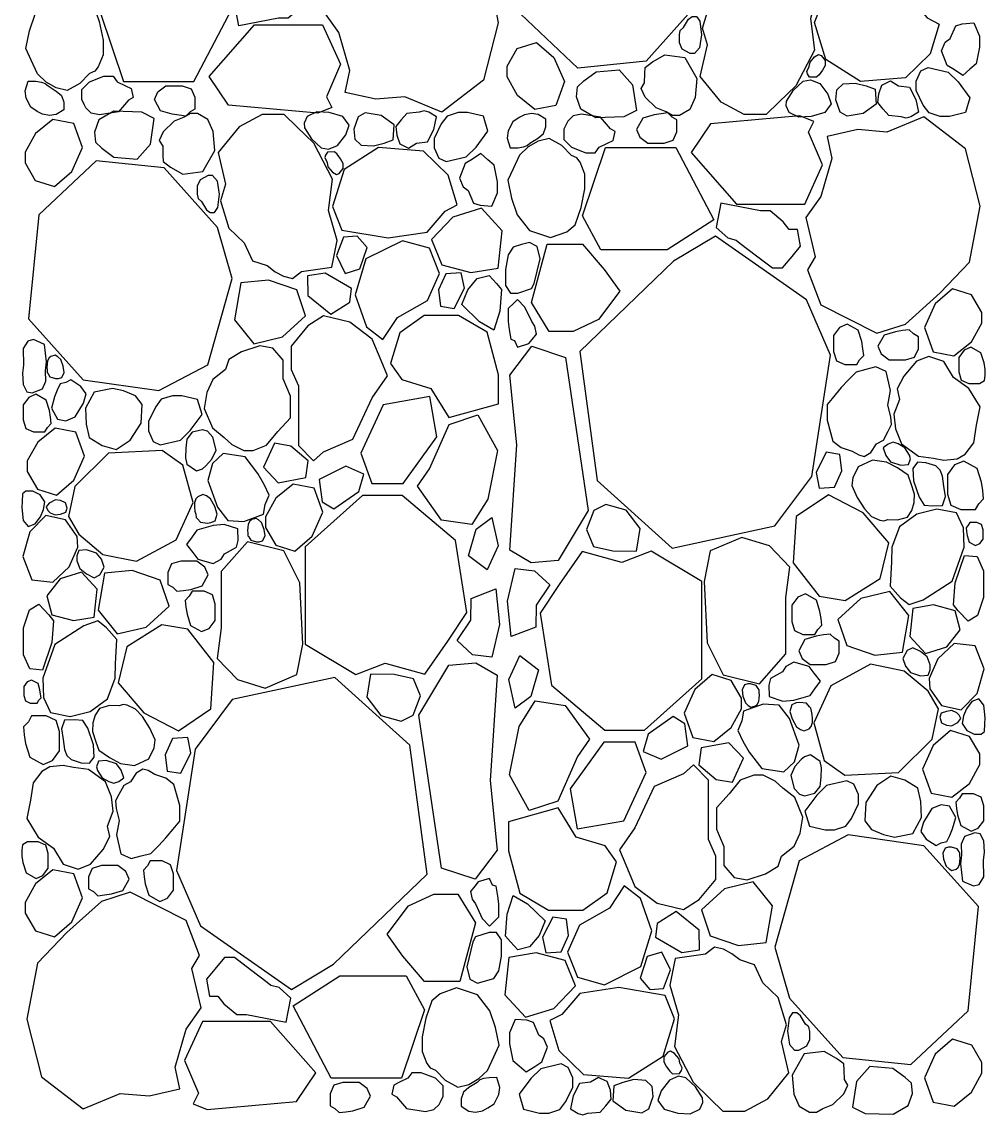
# Model space of a CAD drawing. Header units: millimetres. Extents: x 10227 to 13232, y 2 to 9351.
# Drawn here: x 11655.3 to 11831.7, y 6743.6 to 6943.3 of the extents above; entities that cross this region are included whole.
import ezdxf

# ---------------------------------------------------------------- set-up
doc = ezdxf.new("R2010")
doc.units = ezdxf.units.MM
doc.layers.add('RETINO', color=20, linetype='Continuous')

msp = doc.modelspace()

# ---------------------------------------------------------------- linework, layer by layer
at = {"layer": 'RETINO'}
for points in [[(11779.4, 6946.98), (11769.59, 6936.11), (11757.14, 6934.83), (11746.68, 6944.68), (11744.78, 6963.73), (11754.82, 6974.85), (11768.64, 6976.86), (11777.63, 6972.12), (11782.09, 6956.33), (11779.4, 6946.98)], [(11720.12, 6929.11), (11714.5, 6930.37), (11715.39, 6934.36), (11713.36, 6941.34), (11710.64, 6945.2), (11712.31, 6952.4), (11710.91, 6954.77), (11713.36, 6961.18), (11723.62, 6966.35), (11728.88, 6964.69), (11735.22, 6958.99), (11740.55, 6953.38), (11742.51, 6943.12), (11739.85, 6932.59), (11732.22, 6926.77), (11725.44, 6929.56), (11720.12, 6929.11)], [(11794.75, 6955.03), (11800.3, 6954.26), (11801.28, 6949.39), (11799.71, 6943.92), (11800.44, 6938.13), (11797.04, 6931.6), (11793.91, 6928.58), (11791.6, 6926.33), (11787.53, 6926.33), (11783.36, 6928.58), (11779.48, 6933.29), (11780.85, 6939.07), (11779.94, 6942.12), (11781.46, 6947.14), (11784.27, 6949.8), (11785.8, 6953.1), (11788.45, 6953.98), (11789.96, 6955.12), (11791.49, 6955.93), (11793.11, 6956.32), (11794.75, 6955.03)], [(11706.49, 6945.95), (11704.1, 6943.98), (11702.34, 6943.98), (11695.07, 6942.57), (11694.18, 6946.99), (11696.37, 6948.91), (11697.85, 6949.3), (11698.55, 6949.85), (11701.61, 6952.19), (11704.52, 6954.41), (11706.33, 6954.41), (11708.1, 6952.29), (11709.63, 6950.45), (11709.09, 6947.35), (11707.58, 6947.35), (11706.49, 6945.95)], [(11693.8, 6945.58), (11685.25, 6951.09), (11673.08, 6951.09), (11669.74, 6944.85), (11673.95, 6932.38), (11686.84, 6932.38), (11693.8, 6945.58)], [(11667.74, 6933.81), (11665.97, 6931.98), (11663.63, 6930.73), (11661.62, 6931.19), (11659.8, 6932.26), (11658.23, 6933.77), (11657.05, 6936.27), (11656.05, 6938.38), (11656.73, 6941.63), (11657.76, 6944.67), (11660.05, 6947.57), (11663.91, 6948.86), (11666.84, 6947.78), (11668.41, 6946.5), (11669.48, 6943.35), (11670.2, 6939.92), (11670.2, 6937.24), (11669.3, 6935.05), (11668.71, 6934.25), (11667.74, 6933.81)], [(11800.41, 6943.18), (11802.14, 6947.5), (11810.64, 6948.91), (11817.77, 6947.85), (11821.05, 6944), (11823.23, 6942.88), (11821.59, 6937.42), (11817.08, 6933.02), (11808.86, 6932.37), (11802.53, 6936.38), (11800.41, 6943.18)], [(11776.46, 6942.23), (11777.34, 6943.78), (11778.06, 6944.29), (11778.86, 6944.29), (11779.43, 6943.38), (11779.77, 6940.92), (11779.37, 6938.54), (11778.46, 6937.48), (11777.66, 6937.48), (11776.2, 6938.26), (11775.69, 6939.43), (11775.69, 6940.89), (11775.83, 6941.73), (11776.46, 6942.23)], [(11711.12, 6929.58), (11712.06, 6927.64), (11709.54, 6926.59), (11693.17, 6928.07), (11689.63, 6933.29), (11697.92, 6942.72), (11710.4, 6942.72), (11713.69, 6935.56), (11711.12, 6929.58)], [(11829.57, 6943.08), (11830.62, 6940.64), (11830.62, 6938.64), (11830.02, 6935.6), (11828.86, 6934.6), (11827.57, 6933.48), (11826.03, 6934.48), (11824.73, 6935.32), (11823.67, 6938), (11824.34, 6939.56), (11825.27, 6940.23), (11826.27, 6942.54), (11827.45, 6942.95), (11829.57, 6943.08)], [(11746.03, 6938.4), (11749.52, 6939.5), (11752.72, 6936.76), (11754.66, 6932.39), (11753.07, 6927.99), (11749.26, 6927.25), (11746.08, 6929.79), (11744.17, 6933.24), (11744.17, 6935.19), (11746.03, 6938.4)], [(11773.02, 6937.24), (11776.7, 6936.78), (11778.88, 6932.91), (11778.6, 6929.42), (11777.62, 6927.24), (11775.7, 6926.13), (11774.46, 6926.15), (11773.29, 6926.83), (11771.43, 6927.53), (11769.44, 6929.5), (11768.73, 6931.07), (11769.34, 6932.12), (11769.39, 6933.81), (11769.41, 6934.95), (11770.77, 6935.96), (11773.02, 6937.24)], [(11799.61, 6935.89), (11800.43, 6936.89), (11801.14, 6937.31), (11801.66, 6937.13), (11802.4, 6936.24), (11802.4, 6935.32), (11801.91, 6934.44), (11801.3, 6933.61), (11800.78, 6933.14), (11799.51, 6933.19), (11799.13, 6933.76), (11799.02, 6934.23), (11799.45, 6935.12), (11799.61, 6935.89)], [(11758.23, 6932.49), (11760.44, 6934.15), (11764.7, 6934.48), (11767.11, 6931.75)], [(11821.21, 6934.96), (11824.91, 6934.08), (11826.71, 6932.32), (11828.89, 6929.4), (11828.05, 6926.67), (11825.14, 6925.97), (11823.43, 6925.97), (11821.4, 6926.63), (11820.33, 6928.07), (11819.05, 6930.72), (11819.05, 6932.41), (11819.89, 6934.33), (11821.21, 6934.96)], [(11660.13, 6931.56), (11661.65, 6930.62), (11662.61, 6929.82), (11663, 6928.56), (11663, 6927.21), (11661.63, 6926.32), (11660.39, 6926.15), (11659.13, 6926.37), (11658.15, 6926.9), (11656.97, 6927.68), (11656.12, 6929.34), (11655.93, 6930.66), (11656.51, 6932.46), (11657.92, 6932.43), (11658.91, 6932.27), (11659.59, 6932.03), (11660.13, 6931.56)], [(11674.87, 6928.95), (11673.05, 6926.8), (11669.57, 6926.28), (11668.04, 6926.6), (11667.05, 6927.55), (11666.8, 6928.05), (11666.33, 6929.05), (11666.33, 6930.92), (11667.74, 6932.33), (11670.35, 6933.33), (11672.08, 6933.33), (11672.79, 6932.33), (11674.3, 6931.6), (11675.33, 6931.1), (11675.69, 6929.45), (11674.87, 6928.95)], [(11757.04, 6931.42), (11758.23, 6932.49)], [(11796.6, 6930.76), (11798.36, 6932.43), (11799.71, 6932.69), (11801.38, 6931.99), (11802.88, 6930.03), (11803.49, 6928.26), (11802.31, 6926.69), (11799.83, 6925.97), (11797.56, 6925.83), (11795.81, 6926.7), (11795.25, 6927.92), (11795.28, 6928.77), (11796.6, 6930.76)], [(11815.82, 6931.59), (11817.79, 6931.35), (11818.97, 6929.09), (11819.44, 6926.74), (11818.07, 6925.9), (11817.23, 6925.66), (11816.3, 6925.93), (11814.03, 6926.16), (11813.02, 6927.3), (11812.03, 6928.5), (11812.18, 6930.14), (11812.73, 6931.72), (11813.86, 6932.26), (11814.36, 6932.48), (11815.82, 6931.59)], [(11682.83, 6926.4), (11680.75, 6927.03), (11679.63, 6929.07), (11680.23, 6930.47), (11681.7, 6931.56), (11684.66, 6931.56), (11686.34, 6931.05), (11687.03, 6929.5), (11687.03, 6927.31), (11686.14, 6926.8), (11685.36, 6926.05), (11684.13, 6926.19), (11682.83, 6926.4)], [(11757.64, 6927.33), (11756.89, 6929.57), (11757.04, 6931.42)], [(11767.11, 6931.75), (11767.82, 6927.05), (11765.55, 6925.88), (11760.39, 6925.75)], [(11805.1, 6926.77), (11804.35, 6929.01), (11804.51, 6930.85)], [(11804.51, 6930.85), (11805.69, 6931.92)], [(11805.69, 6931.92), (11807.9, 6932.08), (11809.89, 6931.56), (11811.54, 6930.97)], [(11811.54, 6930.97), (11811.73, 6928.22), (11809.33, 6926.49), (11806.41, 6926.01)], [(11672.17, 6926.92), (11669.41, 6925.34)], [(11678.89, 6920.91), (11679.59, 6925.61), (11677.32, 6926.79), (11672.17, 6926.92)], [(11684.8, 6915.43), (11688.47, 6915.89), (11690.65, 6919.76), (11690.38, 6923.25), (11689.39, 6925.43), (11687.48, 6926.54), (11686.23, 6926.52), (11685.07, 6925.84), (11683.2, 6925.14), (11681.22, 6923.17), (11680.5, 6921.6), (11681.12, 6920.54), (11681.16, 6918.86), (11681.19, 6917.71), (11682.54, 6916.71), (11684.8, 6915.43)], [(11706.53, 6897.64), (11712.08, 6898.41), (11713.05, 6903.28), (11711.49, 6908.75), (11712.21, 6914.53), (11708.81, 6921.07), (11705.69, 6924.09), (11703.37, 6926.33), (11699.31, 6926.33), (11695.13, 6924.09), (11691.26, 6919.37), (11692.62, 6913.59), (11691.71, 6910.55), (11693.23, 6905.53), (11696.04, 6902.87), (11697.58, 6899.56), (11700.22, 6898.69), (11701.74, 6897.55), (11703.26, 6896.74), (11704.89, 6896.35), (11706.53, 6897.64)], [(11708.37, 6921.91), (11710.14, 6920.24), (11711.48, 6919.98), (11713.15, 6920.68), (11714.66, 6922.64), (11715.27, 6924.41), (11714.08, 6925.98), (11711.6, 6926.7), (11709.34, 6926.84), (11707.59, 6925.97), (11707.03, 6924.75), (11707.05, 6923.9), (11708.37, 6921.91)], [(11718.19, 6926.65), (11716.88, 6925.9)], [(11723.31, 6921.7), (11723.51, 6924.44), (11721.11, 6926.17), (11718.19, 6926.65)], [(11727.59, 6921.07), (11729.57, 6921.32), (11730.74, 6923.58), (11731.21, 6925.93), (11729.85, 6926.76), (11729.01, 6927.01), (11728.07, 6926.74), (11725.8, 6926.51), (11724.79, 6925.37), (11723.81, 6924.16), (11723.95, 6922.53), (11724.51, 6920.95), (11725.63, 6920.41), (11726.14, 6920.19), (11727.59, 6921.07)], [(11732.98, 6917.71), (11736.68, 6918.59), (11738.49, 6920.35), (11740.66, 6923.27), (11739.83, 6926), (11736.91, 6926.7), (11735.2, 6926.7), (11733.18, 6926.04), (11732.1, 6924.6), (11730.82, 6921.95), (11730.82, 6920.26), (11731.66, 6918.34), (11732.98, 6917.71)], [(11748.35, 6921.11), (11749.88, 6922.05), (11750.84, 6922.85), (11751.23, 6924.1), (11751.23, 6925.45), (11749.86, 6926.35), (11748.62, 6926.52), (11747.36, 6926.29), (11746.37, 6925.77), (11745.2, 6924.99), (11744.35, 6923.33), (11744.16, 6922.01), (11744.73, 6920.21), (11746.15, 6920.24), (11747.14, 6920.4), (11747.82, 6920.64), (11748.35, 6921.11)], [(11763.1, 6923.72), (11761.27, 6925.87), (11757.79, 6926.39), (11756.26, 6926.07), (11755.27, 6925.12), (11755.03, 6924.62), (11754.56, 6923.62), (11754.56, 6921.75), (11755.97, 6920.34), (11758.58, 6919.34), (11760.31, 6919.34), (11761.01, 6920.34), (11762.53, 6921.07), (11763.56, 6921.57), (11763.92, 6923.22), (11763.1, 6923.72)], [(11760.39, 6925.75), (11757.64, 6927.33)], [(11771.06, 6926.27), (11768.98, 6925.64), (11767.85, 6923.6), (11768.45, 6922.2), (11769.93, 6921.11), (11772.89, 6921.11), (11774.57, 6921.62), (11775.26, 6923.16), (11775.26, 6925.36), (11774.37, 6925.87), (11773.59, 6926.62), (11772.36, 6926.48), (11771.06, 6926.27)], [(11806.41, 6926.01), (11805.1, 6926.77)], [(11657.81, 6914.27), (11661.29, 6913.17), (11664.49, 6915.91), (11666.43, 6920.28), (11664.84, 6924.68), (11661.03, 6925.42), (11657.85, 6922.87), (11655.94, 6919.43), (11655.94, 6917.48), (11657.81, 6914.27)], [(11669.41, 6925.34), (11668.66, 6923.1), (11668.82, 6921.25)], [(11716.88, 6925.9), (11716.13, 6923.66), (11716.28, 6921.82)], [(11799.34, 6923.09), (11800.29, 6925.03), (11797.76, 6926.08), (11781.4, 6924.6), (11777.85, 6919.37), (11786.14, 6909.95), (11798.63, 6909.95), (11801.91, 6917.11), (11799.34, 6923.09)], [(11808.34, 6923.56), (11802.73, 6922.3), (11803.62, 6918.31), (11801.59, 6911.33), (11798.87, 6907.47), (11800.54, 6900.27), (11799.13, 6897.9), (11801.59, 6891.49), (11811.85, 6886.32), (11817.11, 6887.98), (11823.45, 6893.68), (11828.78, 6899.29), (11830.74, 6909.54), (11828.07, 6920.08), (11820.45, 6925.9), (11813.66, 6923.11), (11808.34, 6923.56)], [(11668.82, 6921.25), (11670, 6920.18)], [(11670, 6920.18), (11672.21, 6918.52), (11676.47, 6918.19), (11678.89, 6920.91)], [(11712.19, 6909.49), (11713.91, 6905.17), (11722.42, 6903.76), (11729.54, 6904.82), (11732.83, 6908.67), (11735, 6909.79), (11733.37, 6915.25), (11728.86, 6919.65), (11720.64, 6920.3), (11714.31, 6916.29), (11712.19, 6909.49)], [(11716.28, 6921.82), (11717.46, 6920.75)], [(11717.46, 6920.75), (11719.68, 6920.58), (11721.67, 6921.11), (11723.31, 6921.7)], [(11755.96, 6918.86), (11754.2, 6920.68), (11751.86, 6921.94), (11749.85, 6921.48), (11748.03, 6920.4), (11746.46, 6918.9), (11745.28, 6916.4), (11744.28, 6914.29), (11744.95, 6911.04), (11745.99, 6908), (11748.28, 6905.1), (11752.13, 6903.81), (11755.07, 6904.89), (11756.64, 6906.17), (11757.71, 6909.32), (11758.42, 6912.75), (11758.42, 6915.43), (11757.53, 6917.61), (11756.94, 6918.42), (11755.96, 6918.86)], [(11782.02, 6907.09), (11773.47, 6901.58), (11761.3, 6901.58), (11757.97, 6907.82), (11762.17, 6920.29), (11775.07, 6920.29), (11782.02, 6907.09)], [(11711.38, 6916.78), (11712.2, 6915.78), (11712.91, 6915.35), (11713.44, 6915.54), (11714.17, 6916.43), (11714.17, 6917.35), (11713.68, 6918.23), (11713.07, 6919.05), (11712.55, 6919.52), (11711.28, 6919.47), (11710.91, 6918.91), (11710.79, 6918.44), (11711.23, 6917.55), (11711.38, 6916.78)], [(11741.34, 6909.59), (11742.39, 6912.03), (11742.39, 6914.03), (11741.79, 6917.07), (11740.63, 6918.07), (11739.34, 6919.19), (11737.8, 6918.19), (11736.5, 6917.35), (11735.44, 6914.67), (11736.12, 6913.11), (11737.04, 6912.44), (11738.04, 6910.13), (11739.22, 6909.72), (11741.34, 6909.59)], [(11691.17, 6905.69), (11681.37, 6916.56), (11668.92, 6917.83), (11658.45, 6907.99), (11656.55, 6888.94), (11666.59, 6877.82), (11680.42, 6875.81), (11689.41, 6880.55), (11693.86, 6896.34), (11691.17, 6905.69)], [(11688.23, 6910.44), (11689.12, 6908.89), (11689.83, 6908.38), (11690.63, 6908.38), (11691.2, 6909.29), (11691.55, 6911.75), (11691.15, 6914.13), (11690.23, 6915.19), (11689.43, 6915.19), (11687.98, 6914.41), (11687.46, 6913.24), (11687.46, 6911.78), (11687.61, 6910.94), (11688.23, 6910.44)], [(11737.51, 6897.4), (11742.54, 6898.24), (11743.25, 6905.06), (11739.46, 6909.17), (11734.26, 6907.55), (11730.31, 6903.44), (11732.24, 6898.8), (11737.51, 6897.4)], [(11794.72, 6906.72), (11792.33, 6908.69), (11790.56, 6908.69), (11783.29, 6910.1), (11782.41, 6905.68), (11784.59, 6903.76), (11786.08, 6903.37), (11786.77, 6902.82), (11789.84, 6900.48), (11792.75, 6898.26), (11794.56, 6898.26), (11796.33, 6900.38), (11797.86, 6902.22), (11797.31, 6905.31), (11795.81, 6905.31), (11794.72, 6906.72)], [(11716.7, 6904.1), (11714.19, 6903.9), (11712.96, 6900.52), (11714.5, 6897.25), (11717.2, 6898.07), (11718.52, 6902.03), (11716.7, 6904.1)], [(11724.08, 6889.19), (11729.6, 6892.3), (11731.79, 6897.25), (11729.95, 6901.86), (11725, 6903.24), (11718.33, 6899.9), (11716.38, 6893.34), (11718.45, 6887.47), (11721.44, 6885.16), (11724.08, 6889.19)], [(11749.69, 6902.2), (11748.25, 6902.92), (11746.81, 6902.52), (11745.29, 6902.09), (11744.34, 6900.68), (11743.89, 6897.97), (11743.89, 6895.02), (11744.76, 6893.65), (11746.1, 6893.65), (11748.62, 6894.48), (11749.14, 6895.4), (11750.22, 6899.94), (11749.69, 6902.2)], [(11761.96, 6898), (11764.77, 6894), (11760.87, 6888.82), (11756.24, 6886.64), (11751.88, 6886.64), (11748.61, 6891.91), (11751.51, 6902.64), (11757.96, 6902.64), (11761.96, 6898)], [(11798.95, 6892.42), (11782.28, 6904.07), (11774.62, 6899.49), (11757.45, 6882.99), (11760.66, 6859.39), (11774.39, 6847.02), (11793.16, 6851.06), (11799.95, 6860.11), (11803.35, 6882.3), (11798.95, 6892.42)], [(11715.36, 6892), (11715.68, 6894.5), (11710.85, 6897.32), (11707.61, 6896.82), (11707.68, 6893.24), (11711.92, 6889.83), (11715.36, 6892)], [(11731.99, 6891.24), (11734.48, 6890.84), (11736.34, 6894.55), (11735.77, 6897.37), (11732.95, 6897.21), (11731.62, 6894.23), (11731.99, 6891.24)], [(11742.82, 6890.34), (11741.74, 6886.9), (11739.12, 6888.4), (11735.87, 6891.56), (11736.95, 6894.23), (11738.71, 6896.31), (11740.88, 6896.85), (11742.24, 6895.4), (11743.14, 6894.31), (11742.82, 6890.34)], [(11700.5, 6896.02), (11695.43, 6895.51), (11694.27, 6888.76), (11697.78, 6884.4), (11703.07, 6885.67), (11707.28, 6889.51), (11705.67, 6894.27), (11700.5, 6896.02)], [(11829.19, 6893.34), (11825.7, 6894.44), (11822.5, 6891.7), (11820.56, 6887.34), (11822.15, 6882.93), (11825.96, 6882.19), (11829.14, 6884.74), (11831.05, 6888.18), (11831.05, 6890.13), (11829.19, 6893.34)], [(11748.66, 6888.44), (11747.39, 6891.1), (11746.08, 6892.5), (11745.37, 6891.82), (11744.33, 6890.83), (11744.33, 6888.45), (11744.55, 6887.02), (11744.82, 6885.22), (11745.54, 6885.01), (11746.09, 6883.76), (11748.12, 6884.41), (11748.73, 6885.18), (11749.52, 6886.16), (11749.24, 6887.6), (11748.66, 6888.44)], [(11710.56, 6864.63), (11715.93, 6866.94), (11719.47, 6874.5), (11722.26, 6878.52), (11721.1, 6881.31), (11719.47, 6885.26), (11715.39, 6888.32), (11710.56, 6889.48), (11707.7, 6887.64), (11704.64, 6883.97), (11704.64, 6879.68), (11706, 6876.68), (11706, 6873.68), (11706, 6868.71), (11706, 6865.79), (11708.72, 6862.99), (11710.56, 6864.63)], [(11730.18, 6876.2), (11733.52, 6870.88), (11742.58, 6873.4), (11742.58, 6878.72), (11740.53, 6886.49), (11735.29, 6889.56), (11728.96, 6889.56), (11724.53, 6886.42), (11722.83, 6880.76), (11724.87, 6877.83), (11730.18, 6876.2)], [(11809.08, 6884.78), (11808.45, 6886.85), (11806.41, 6887.98), (11805, 6887.38), (11803.92, 6885.9), (11803.92, 6882.95), (11804.43, 6881.26), (11805.97, 6880.58), (11808.17, 6880.58), (11808.68, 6881.47), (11809.43, 6882.25), (11809.29, 6883.48), (11809.08, 6884.78)], [(11815.25, 6886.59), (11813.17, 6885.96), (11812.05, 6883.92), (11812.64, 6882.52), (11814.12, 6881.43), (11817.08, 6881.43), (11818.76, 6881.94), (11819.45, 6883.48), (11819.45, 6885.68), (11818.56, 6886.19), (11817.78, 6886.94), (11816.55, 6886.8), (11815.25, 6886.59)], [(11655.45, 6878.99), (11655.57, 6876.91), (11656.26, 6875.62), (11657.23, 6875.43), (11659.15, 6876.13), (11659.74, 6877.52), (11659.65, 6879.46), (11659.83, 6881.11), (11659.47, 6884.27), (11657.49, 6885.16), (11656.42, 6884.89), (11655.56, 6883.51), (11655.67, 6880.47), (11655.45, 6878.99)], [(11690.21, 6868.98), (11692.38, 6867.27), (11693.79, 6865.98), (11696, 6864.89), (11697.7, 6864.89), (11700.15, 6865.82), (11702.2, 6868.32), (11704.53, 6870.84), (11704.53, 6874.79), (11703.17, 6877.96), (11703.17, 6881.39), (11701.3, 6883.58), (11698.92, 6884.02), (11695.52, 6882.92), (11693.25, 6881.52), (11692.6, 6879.68), (11690.31, 6877.88), (11689.21, 6875.47), (11688.72, 6872.57), (11690.21, 6868.98)], [(11748.68, 6883.93), (11754.84, 6881.89), (11759, 6853.88), (11753.48, 6844.76), (11748.58, 6844.32), (11744.65, 6846.61), (11745.93, 6865.88)], [(11744.66, 6878.63), (11748.68, 6883.93)], [(11831.47, 6880.88), (11830.9, 6882.74), (11829.07, 6883.76), (11827.8, 6883.22), (11826.82, 6881.89), (11826.82, 6879.23), (11827.29, 6877.71), (11828.67, 6877.09), (11830.65, 6877.09), (11831.52, 6877.66), (11831.67, 6878.59), (11831.66, 6879.7), (11831.47, 6880.88)], [(11660.49, 6878.34), (11661.53, 6878.04), (11662.03, 6878.04), (11662.66, 6878.22), (11663.11, 6879.14), (11662.93, 6880.28), (11662.47, 6881.54), (11661.95, 6882.02), (11661.46, 6882.31), (11660.66, 6882.09), (11660.33, 6881.82), (11660.04, 6881.26), (11659.98, 6880.65), (11659.91, 6880.08), (11659.98, 6879.59), (11659.98, 6879.13), (11660.13, 6878.91), (11660.49, 6878.34)], [(11819.47, 6863.82), (11822.21, 6863.48), (11824.08, 6863.11), (11826.54, 6863.33), (11827.99, 6864.21), (11829.61, 6866.28), (11830.07, 6869.47), (11830.75, 6872.84), (11828.7, 6876.21), (11825.89, 6878.22), (11824.11, 6881.15), (11821.37, 6882.06), (11819.11, 6881.19), (11816.77, 6878.48), (11815.56, 6876.12), (11815.96, 6874.2), (11814.93, 6871.48), (11815.24, 6868.85), (11816.33, 6866.11), (11819.47, 6863.82)], [(11745.93, 6865.88), (11744.66, 6878.63)], [(11814.34, 6875.83), (11813.54, 6879.3), (11811.65, 6880.16), (11809.8, 6879.67), (11808.07, 6879.22), (11806.62, 6877.74), (11805.29, 6876.38), (11803.65, 6874.37), (11802.75, 6873.28), (11802.75, 6870.41), (11803.81, 6866.58), (11805.31, 6865.43), (11807.32, 6864.74), (11808.57, 6864.05), (11809.54, 6863.76), (11810.76, 6864.52), (11811.78, 6866.1), (11813.03, 6866.78), (11813.9, 6868.41), (11814.51, 6869.59), (11814.39, 6871), (11813.84, 6873.18), (11814.34, 6875.83)], [(11661.3, 6874.7), (11660.74, 6872.6), (11661.86, 6870.57), (11663.37, 6870.32), (11665.08, 6871), (11666.65, 6873.5), (11667.11, 6875.2), (11666.17, 6876.6), (11664.31, 6877.77), (11663.4, 6877.29), (11662.36, 6877.03), (11661.82, 6875.91), (11661.3, 6874.7)], [(11660.39, 6872.16), (11659.8, 6874.09), (11657.91, 6875.14), (11656.6, 6874.58), (11655.59, 6873.21), (11655.59, 6870.47), (11656.07, 6868.9), (11657.5, 6868.27), (11659.54, 6868.27), (11660.01, 6869.09), (11660.71, 6869.81), (11660.58, 6870.96), (11660.39, 6872.16)], [(11675.19, 6866.77), (11677.16, 6869.86), (11677.37, 6873.26), (11676.16, 6874.84), (11673.94, 6875.75), (11671.91, 6876.23), (11668.57, 6875.53), (11666.99, 6872.61), (11667.14, 6869.71), (11667.66, 6867.25), (11670.04, 6865.8), (11672.59, 6865.05), (11675.19, 6866.77)], [(11680.68, 6865.9), (11684.38, 6866.78), (11686.18, 6868.54), (11688.36, 6871.45), (11687.52, 6874.19), (11684.61, 6874.89), (11682.9, 6874.89), (11680.87, 6874.23), (11679.8, 6872.79), (11678.52, 6870.14), (11678.52, 6868.45), (11679.36, 6866.53), (11680.68, 6865.9)], [(11719.42, 6858.85), (11725.14, 6858.85), (11731.32, 6867.38), (11730.02, 6874.73), (11721.48, 6873.22), (11717.4, 6864.4)], [(11732.18, 6852.14), (11727.75, 6858.32), (11729.97, 6861.5), (11733.58, 6869.62), (11738.81, 6871.36), (11742.41, 6864.85), (11740.61, 6855.96)], [(11658.2, 6857.8), (11661.68, 6856.69), (11664.88, 6859.43), (11666.82, 6863.8), (11665.23, 6868.2), (11661.42, 6868.94), (11658.24, 6866.4), (11656.33, 6862.95), (11656.33, 6861), (11658.2, 6857.8)], [(11690.9, 6864.94), (11690.32, 6867.32), (11689.3, 6868.38), (11688.4, 6868.67), (11686.5, 6868.2), (11685.56, 6866.96), (11685.33, 6865.26), (11685.32, 6863.53), (11685.54, 6862.37), (11687.31, 6861.14), (11688.39, 6861.52), (11689.03, 6862.04), (11690.14, 6863.27), (11690.9, 6864.94)], [(11816.99, 6865.38), (11815.76, 6866.07), (11814.8, 6866.37), (11813.9, 6866.04), (11812.97, 6865.38), (11813.48, 6863.96), (11814.37, 6862.81), (11816.25, 6862.2), (11817.62, 6862.33), (11818, 6863.33), (11817.8, 6864.01), (11816.99, 6865.38)], [(11684.79, 6862.18), (11681, 6864.87), (11671.18, 6864.38), (11665.05, 6858.3), (11663.86, 6852.77), (11665.8, 6849.53), (11670.14, 6845.84), (11676.31, 6844.59), (11683.57, 6848.52), (11686.7, 6855.32), (11684.79, 6862.18)], [(11701.58, 6866.19), (11699.55, 6861.79), (11702.27, 6858.95), (11707.32, 6859.9), (11707.75, 6862.98), (11704.55, 6865.67), (11701.58, 6866.19)], [(11717.4, 6864.4), (11719.42, 6858.85)], [(11805.06, 6864.13), (11802.57, 6864.53), (11800.71, 6860.82), (11801.29, 6858), (11804.11, 6858.16), (11805.44, 6861.14), (11805.06, 6864.13)], [(11698.53, 6860.65), (11696.23, 6863.68), (11692.2, 6864.29), (11690.26, 6862.46), (11689.36, 6859.37), (11691.16, 6854.52), (11693.03, 6852.06), (11695.98, 6851.87), (11699.58, 6853.2), (11699.88, 6854.97), (11700.63, 6856.7), (11699.67, 6858.64), (11698.53, 6860.65)], [(11813.83, 6852.23), (11815.64, 6852.16), (11817.46, 6852.66), (11818.27, 6853.89), (11818.68, 6855.34), (11818.75, 6856.88), (11818.12, 6858.76), (11817.6, 6860.33), (11815.65, 6861.68), (11813.63, 6862.73), (11811.02, 6863.1), (11808.4, 6861.87), (11807.42, 6859.87), (11807.24, 6858.44), (11808.24, 6856.29), (11809.56, 6854.17), (11810.88, 6852.79), (11812.41, 6852.1), (11813.11, 6851.98), (11813.83, 6852.23)], [(11822.61, 6862.04), (11820.8, 6862.6), (11819.29, 6862.71), (11818.44, 6861.6), (11818.55, 6859.34), (11819.57, 6856.3), (11820.48, 6854.87), (11822.04, 6854.75), (11823.85, 6854.83), (11824.39, 6856.42), (11824.1, 6858.35), (11823.84, 6860.16), (11823.45, 6861.29), (11822.61, 6862.04)], [(11830.97, 6859.09), (11830.21, 6861.59), (11827.76, 6862.94), (11826.07, 6862.22), (11824.77, 6860.45), (11824.77, 6856.9), (11825.39, 6854.88), (11827.24, 6854.05), (11829.87, 6854.05), (11830.48, 6855.12), (11831.38, 6856.05), (11831.22, 6857.53), (11830.97, 6859.09)], [(11710.31, 6855.49), (11712.46, 6854.17), (11717.03, 6857.39), (11717.92, 6860.55), (11714.63, 6861.98), (11709.76, 6859.53), (11710.31, 6855.49)], [(11701.81, 6847.57), (11705.3, 6846.46), (11708.49, 6849.2), (11710.44, 6853.57), (11708.85, 6857.97), (11705.03, 6858.71), (11701.85, 6856.17), (11699.95, 6852.72), (11699.95, 6850.77), (11701.81, 6847.57)], [(11655.56, 6852.07), (11656.49, 6850.93), (11657.78, 6851.43), (11658.73, 6852.72), (11659.31, 6854.06), (11659.55, 6855.46), (11658.68, 6856.74), (11657.33, 6857.4), (11656.08, 6857.4), (11655.49, 6856.92), (11655.41, 6855.52), (11655.37, 6854.42), (11655.56, 6852.07)], [(11688.02, 6851.74), (11689.35, 6851.58), (11689.96, 6851.67), (11690.71, 6852), (11691.08, 6853.21), (11690.66, 6854.59), (11689.85, 6856.04), (11689.13, 6856.54), (11688.48, 6856.8), (11687.54, 6856.39), (11687.17, 6856), (11686.93, 6855.26), (11686.96, 6854.49), (11686.98, 6853.78), (11687.16, 6853.19), (11687.24, 6852.63), (11687.47, 6852.38), (11688.02, 6851.74)], [(11729.08, 6823.95), (11733.31, 6829.98), (11736.78, 6835.22), (11734.69, 6848.39), (11724.94, 6856.63), (11717.69, 6856.63), (11707.23, 6847.26), (11707.23, 6829.43), (11716.49, 6823.89), (11721.82, 6825.95), (11729.08, 6823.95)], [(11814.05, 6847.98), (11809.31, 6853.46), (11802.97, 6856.77), (11797.05, 6852.76), (11796.51, 6844.29)], [(11661.42, 6853.08), (11662.44, 6853.21), (11663.42, 6853.57), (11663.65, 6854.29), (11663.33, 6855.31), (11662.44, 6855.72), (11661.49, 6855.83), (11660.36, 6855.23), (11659.79, 6854.53), (11660.09, 6853.9), (11660.52, 6853.48), (11661.42, 6853.08)], [(11740.61, 6855.96), (11737.69, 6851.31)], [(11765.95, 6853.97), (11762.21, 6854.99), (11760.06, 6853.9)], [(11663.31, 6852.15), (11659.75, 6852.96), (11656.79, 6849.96), (11655.52, 6845.45), (11657.17, 6841.2), (11661.03, 6840.77), (11663.99, 6843.58), (11665.6, 6847.17), (11665.44, 6849.11), (11663.31, 6852.15)], [(11697.23, 6848.47), (11698.27, 6848.18), (11698.77, 6848.18), (11699.41, 6848.36), (11699.85, 6849.27), (11699.68, 6850.42), (11699.21, 6851.67), (11698.69, 6852.16), (11698.21, 6852.44), (11697.41, 6852.23), (11697.07, 6851.96), (11696.79, 6851.4), (11696.72, 6850.79), (11696.65, 6850.22), (11696.72, 6849.73), (11696.72, 6849.27), (11696.87, 6849.04), (11697.23, 6848.47)], [(11740.51, 6843.01), (11737.12, 6845.6), (11738.49, 6850.47), (11741.36, 6852.6), (11742.52, 6847.41), (11740.51, 6843.01)], [(11760.06, 6853.9), (11758.68, 6850.38), (11759.99, 6847.27)], [(11759.99, 6847.27), (11763.54, 6846.48), (11767.85, 6846.42), (11768.52, 6850.6), (11765.95, 6853.97)], [(11814.52, 6844.49), (11814.28, 6840.05), (11816.17, 6837.92), (11817.75, 6836.66), (11820.31, 6837.56), (11825.64, 6840.96), (11827.81, 6847.16), (11827.68, 6850.69), (11826.44, 6853.43), (11822.85, 6854.15), (11819.16, 6853.22), (11815.96, 6850.91), (11814.6, 6847.15), (11814.52, 6844.49)], [(11694.89, 6850.52), (11692.36, 6851.35), (11690.37, 6851.17), (11687.4, 6850.31), (11686.5, 6849.07), (11685.5, 6847.68), (11686.63, 6846.23), (11687.58, 6845.01), (11690.34, 6844.19), (11691.84, 6845), (11692.43, 6845.98), (11694.64, 6847.18), (11694.95, 6848.39), (11694.89, 6850.52)], [(11737.69, 6851.31), (11732.18, 6852.14)], [(11828.35, 6849.3), (11828.71, 6848.12), (11829.87, 6847.48), (11830.67, 6847.82), (11831.29, 6848.66), (11831.29, 6850.34), (11831, 6851.3), (11830.12, 6851.69), (11828.87, 6851.69), (11828.58, 6851.19), (11828.16, 6850.74), (11828.23, 6850.04), (11828.35, 6849.3)], [(11787.12, 6848.95), (11781.32, 6846.48), (11780.25, 6840.92), (11780.79, 6829.69), (11783.72, 6823.82), (11790.36, 6822.18), (11795.17, 6827.65), (11795.17, 6837.94), (11795.9, 6843.52), (11792.18, 6847.4), (11787.12, 6848.95)], [(11665.93, 6843.26), (11667.16, 6842.28), (11668.6, 6841.58), (11669.64, 6842.1), (11670.43, 6843.54), (11669.92, 6844.96), (11669.03, 6846.11), (11667.16, 6846.72), (11665.79, 6846.59), (11665.41, 6845.59), (11665.41, 6844.67), (11665.93, 6843.26)], [(11699.89, 6821.4), (11705.69, 6823.87), (11706.76, 6829.43), (11706.22, 6840.66), (11703.29, 6846.53), (11696.65, 6848.17), (11691.84, 6842.7), (11691.84, 6832.41), (11691.11, 6826.83), (11694.83, 6822.95), (11699.89, 6821.4)], [(11757.93, 6846.4), (11753.7, 6840.37), (11750.23, 6835.13), (11752.32, 6821.96), (11762.07, 6813.72), (11769.32, 6813.72), (11779.78, 6823.09), (11779.78, 6840.92), (11770.52, 6846.46), (11765.19, 6844.4), (11757.93, 6846.4)], [(11806.06, 6837.39), (11812.47, 6841.42), (11814.05, 6847.98)], [(11686.26, 6839.45), (11688.33, 6840.08), (11689.46, 6842.12), (11688.86, 6843.53), (11687.38, 6844.61), (11684.43, 6844.61), (11682.74, 6844.1), (11682.06, 6842.56), (11682.06, 6840.36), (11682.95, 6839.85), (11683.72, 6839.1), (11684.95, 6839.24), (11686.26, 6839.45)], [(11826.16, 6840.63), (11827.89, 6845.68), (11830.21, 6845.46), (11831.37, 6842.85), (11831.38, 6837.95), (11830.27, 6834.66), (11828.56, 6833.63), (11826.75, 6835.56), (11825.85, 6836.65), (11826.16, 6840.63)], [(11664.81, 6833.74), (11668.61, 6834.37), (11669.14, 6839.52), (11666.28, 6842.63), (11662.36, 6841.4), (11659.94, 6838.3), (11660.83, 6834.79), (11664.81, 6833.74)], [(11675.52, 6842.92), (11670.45, 6842.41), (11669.29, 6835.65), (11672.8, 6831.3), (11678.09, 6832.57), (11682.31, 6836.41), (11680.69, 6841.17), (11675.52, 6842.92)], [(11749.47, 6836.55), (11749.41, 6832.54), (11744.9, 6830.81), (11744.21, 6837.31), (11745.65, 6843.27)], [(11745.65, 6843.27), (11749.16, 6842.85)], [(11749.16, 6842.85), (11752.01, 6840.27), (11749.47, 6836.55)], [(11796.51, 6844.29), (11801.31, 6838.2), (11806.06, 6837.39)], [(11685.58, 6834.92), (11686.21, 6832.84), (11688.25, 6831.72), (11689.66, 6832.32), (11690.75, 6833.79), (11690.75, 6836.75), (11690.23, 6838.43), (11688.69, 6839.12), (11686.49, 6839.12), (11685.98, 6838.23), (11685.24, 6837.45), (11685.37, 6836.22), (11685.58, 6834.92)], [(11737.54, 6833.8), (11737.6, 6837.81), (11742.11, 6839.54), (11742.8, 6833.04), (11741.36, 6827.08)], [(11801.43, 6835.43), (11800.79, 6837.51), (11798.76, 6838.63), (11797.35, 6838.03), (11796.26, 6836.56), (11796.26, 6833.6), (11796.78, 6831.92), (11798.32, 6831.23), (11800.51, 6831.23), (11801.02, 6832.12), (11801.77, 6832.9), (11801.64, 6834.13), (11801.43, 6835.43)], [(11811.49, 6827.43), (11816.55, 6827.94), (11817.71, 6834.7), (11814.21, 6839.05), (11808.92, 6837.78), (11804.7, 6833.94), (11806.32, 6829.18), (11811.49, 6827.43)], [(11660.85, 6829.72), (11659.12, 6824.67), (11656.8, 6824.89), (11655.63, 6827.5), (11655.63, 6832.4), (11656.74, 6835.69), (11658.45, 6836.72), (11660.26, 6834.79), (11661.16, 6833.7), (11660.85, 6829.72)], [(11822.19, 6836.61), (11818.4, 6835.98), (11817.86, 6830.83), (11820.72, 6827.72), (11824.65, 6828.95), (11827.07, 6832.05), (11826.17, 6835.56), (11822.19, 6836.61)], [(11672.49, 6825.86), (11672.72, 6830.29), (11670.84, 6832.43), (11669.26, 6833.69), (11666.7, 6832.79), (11661.37, 6829.39), (11659.19, 6823.19), (11659.33, 6819.66), (11660.57, 6816.92), (11664.16, 6816.2), (11667.85, 6817.13), (11671.04, 6819.44), (11672.41, 6823.2), (11672.49, 6825.86)], [(11680.95, 6832.96), (11674.54, 6828.93), (11672.95, 6822.37)], [(11690.5, 6826.06), (11685.7, 6832.15), (11680.95, 6832.96)], [(11737.84, 6827.5), (11735, 6830.08), (11737.54, 6833.8)], [(11800.75, 6830.9), (11798.68, 6830.27), (11797.55, 6828.23), (11798.15, 6826.82), (11799.63, 6825.73), (11802.58, 6825.73), (11804.27, 6826.25), (11804.95, 6827.79), (11804.95, 6829.99), (11804.06, 6830.5), (11803.29, 6831.25), (11802.05, 6831.11), (11800.75, 6830.9)], [(11821.08, 6827.09), (11819.85, 6828.07), (11818.41, 6828.77), (11817.37, 6828.25), (11816.58, 6826.81), (11817.08, 6825.39), (11817.98, 6824.24), (11819.85, 6823.63), (11821.22, 6823.76), (11821.6, 6824.76), (11821.6, 6825.68), (11821.08, 6827.09)], [(11823.7, 6818.2), (11827.26, 6817.39), (11830.22, 6820.39), (11831.49, 6824.9), (11829.84, 6829.15), (11825.98, 6829.58), (11823.02, 6826.77), (11821.41, 6823.18), (11821.57, 6821.24), (11823.7, 6818.2)], [(11741.36, 6827.08), (11737.84, 6827.5)], [(11746.5, 6827.34), (11749.89, 6824.75), (11748.52, 6819.88), (11745.64, 6817.75), (11744.49, 6822.94), (11746.5, 6827.34)], [(11672.95, 6822.37), (11677.7, 6816.89), (11684.04, 6813.58), (11689.96, 6817.59), (11690.5, 6826.06)], [(11738.32, 6786.42), (11732.17, 6788.46), (11728.01, 6816.47), (11733.52, 6825.59), (11738.43, 6826.03), (11742.35, 6823.74), (11741.07, 6804.47)], [(11792.12, 6819.83), (11794.64, 6819), (11796.64, 6819.18), (11799.61, 6820.04), (11800.51, 6821.28), (11801.5, 6822.67), (11800.38, 6824.12), (11799.43, 6825.34), (11796.67, 6826.16), (11795.17, 6825.35), (11794.58, 6824.37), (11792.37, 6823.17), (11792.06, 6821.96), (11792.12, 6819.83)], [(11802.22, 6808.17), (11806.01, 6805.48), (11815.82, 6805.97), (11821.96, 6812.05), (11823.15, 6817.58), (11821.21, 6820.82), (11816.87, 6824.51), (11810.7, 6825.76), (11803.44, 6821.83), (11800.31, 6815.03), (11802.22, 6808.17)], [(11658.66, 6821.05), (11658.3, 6822.23), (11657.14, 6822.87), (11656.33, 6822.53), (11655.71, 6821.69), (11655.71, 6820.01), (11656.01, 6819.05), (11656.89, 6818.66), (11658.14, 6818.66), (11658.43, 6819.16), (11658.85, 6819.61), (11658.78, 6820.31), (11658.66, 6821.05)], [(11688.06, 6777.93), (11704.73, 6766.28), (11712.39, 6770.86), (11729.56, 6787.36), (11726.35, 6810.96), (11712.62, 6823.33), (11693.85, 6819.29), (11687.06, 6810.24), (11683.66, 6788.05), (11688.06, 6777.93)], [(11727.01, 6823.08), (11723.47, 6823.87), (11719.16, 6823.93), (11718.49, 6819.75), (11721.05, 6816.38)], [(11726.95, 6816.45), (11728.33, 6819.97), (11727.01, 6823.08)], [(11785.2, 6822.78), (11781.71, 6823.89), (11778.52, 6821.15), (11776.57, 6816.78), (11778.16, 6812.38), (11781.98, 6811.64), (11785.15, 6814.18), (11787.06, 6817.63), (11787.06, 6819.58), (11785.2, 6822.78)], [(11789.78, 6821.88), (11788.74, 6822.17), (11788.24, 6822.17), (11787.6, 6821.99), (11787.16, 6821.08), (11787.33, 6819.93), (11787.8, 6818.68), (11788.31, 6818.19), (11788.8, 6817.91), (11789.6, 6818.12), (11789.94, 6818.39), (11790.22, 6818.95), (11790.29, 6819.56), (11790.36, 6820.13), (11790.29, 6820.62), (11790.29, 6821.08), (11790.13, 6821.31), (11789.78, 6821.88)], [(11746.4, 6814.39), (11749.32, 6819.04)], [(11749.32, 6819.04), (11754.82, 6818.21)], [(11788.48, 6809.7), (11790.78, 6806.67), (11794.81, 6806.06), (11796.75, 6807.89), (11797.64, 6810.98), (11795.85, 6815.83), (11793.98, 6818.29), (11791.03, 6818.48), (11787.43, 6817.15), (11787.13, 6815.38), (11786.37, 6813.65), (11787.34, 6811.71), (11788.48, 6809.7)], [(11798.99, 6818.61), (11797.66, 6818.77), (11797.05, 6818.68), (11796.3, 6818.35), (11795.93, 6817.14), (11796.35, 6815.76), (11797.15, 6814.31), (11797.88, 6813.81), (11798.53, 6813.55), (11799.47, 6813.96), (11799.84, 6814.35), (11800.08, 6815.09), (11800.05, 6815.86), (11800.03, 6816.57), (11799.85, 6817.16), (11799.77, 6817.72), (11799.53, 6817.97), (11798.99, 6818.61)], [(11831.45, 6818.28), (11830.51, 6819.42), (11829.23, 6818.92), (11828.28, 6817.63), (11827.7, 6816.29), (11827.46, 6814.89), (11828.32, 6813.61), (11829.68, 6812.95), (11830.93, 6812.95), (11831.52, 6813.43), (11831.6, 6814.83), (11831.64, 6815.93), (11831.45, 6818.28)], [(11673.18, 6818.12), (11671.37, 6818.19), (11669.55, 6817.69), (11668.74, 6816.46), (11668.33, 6815.01), (11668.26, 6813.47), (11668.88, 6811.59), (11669.41, 6810.02), (11671.36, 6808.67), (11673.38, 6807.62), (11675.98, 6807.25), (11678.6, 6808.48), (11679.59, 6810.48), (11679.77, 6811.91), (11678.77, 6814.06), (11677.45, 6816.18), (11676.13, 6817.56), (11674.6, 6818.25), (11673.9, 6818.37), (11673.18, 6818.12)], [(11721.05, 6816.38), (11724.8, 6815.36), (11726.95, 6816.45)], [(11754.82, 6818.21), (11759.26, 6812.03), (11757.04, 6808.85), (11753.43, 6800.73), (11748.2, 6798.99), (11744.6, 6805.5), (11746.4, 6814.39)], [(11825.59, 6817.27), (11824.57, 6817.14), (11823.59, 6816.78), (11823.36, 6816.06), (11823.68, 6815.04), (11824.57, 6814.63), (11825.52, 6814.52), (11826.65, 6815.12), (11827.22, 6815.82), (11826.92, 6816.45), (11826.49, 6816.87), (11825.59, 6817.27)], [(11656.04, 6811.26), (11656.8, 6808.76), (11659.25, 6807.41), (11660.93, 6808.13), (11662.24, 6809.9), (11662.24, 6813.45), (11661.62, 6815.47), (11659.77, 6816.3), (11657.14, 6816.3), (11656.53, 6815.23), (11655.63, 6814.3), (11655.79, 6812.82), (11656.04, 6811.26)], [(11664.4, 6808.31), (11666.21, 6807.75), (11667.72, 6807.64), (11668.56, 6808.75), (11668.46, 6811.01), (11667.44, 6814.05), (11666.53, 6815.48), (11664.97, 6815.6), (11663.15, 6815.52), (11662.62, 6813.93), (11662.9, 6812), (11663.17, 6810.19), (11663.56, 6809.06), (11664.4, 6808.31)], [(11776.7, 6814.86), (11774.55, 6816.18), (11769.98, 6812.96), (11769.09, 6809.8), (11772.38, 6808.37), (11777.25, 6810.82), (11776.7, 6814.86)], [(11828.81, 6812.55), (11825.33, 6813.66), (11822.13, 6810.92), (11820.19, 6806.55), (11821.78, 6802.15), (11825.59, 6801.41), (11828.77, 6803.95), (11830.68, 6807.4), (11830.68, 6809.35), (11828.81, 6812.55)], [(11681.95, 6806.22), (11684.44, 6805.82), (11686.29, 6809.53), (11685.72, 6812.35), (11682.9, 6812.19), (11681.57, 6809.21), (11681.95, 6806.22)], [(11767.59, 6811.5), (11761.87, 6811.5), (11755.69, 6802.97), (11756.99, 6795.62), (11765.53, 6797.13), (11769.61, 6805.95)], [(11769.61, 6805.95), (11767.59, 6811.5)], [(11785.43, 6804.16), (11787.46, 6808.56), (11784.74, 6811.4), (11779.69, 6810.45), (11779.26, 6807.37), (11782.46, 6804.68), (11785.43, 6804.16)], [(11796.1, 6805.41), (11796.69, 6803.03), (11797.7, 6801.97), (11798.6, 6801.68), (11800.51, 6802.15), (11801.45, 6803.39), (11801.68, 6805.09), (11801.69, 6806.82), (11801.47, 6807.98), (11799.7, 6809.21), (11798.62, 6808.83), (11797.98, 6808.31), (11796.86, 6807.08), (11796.1, 6805.41)], [(11667.54, 6806.53), (11664.8, 6806.87), (11662.93, 6807.24), (11660.47, 6807.02), (11659.02, 6806.14), (11657.4, 6804.07), (11656.94, 6800.88), (11656.26, 6797.51), (11658.31, 6794.14), (11661.12, 6792.13), (11662.9, 6789.2), (11665.63, 6788.29), (11667.9, 6789.16), (11670.23, 6791.87), (11671.45, 6794.23), (11671.05, 6796.15), (11672.07, 6798.87), (11671.76, 6801.5), (11670.68, 6804.24), (11667.54, 6806.53)], [(11670.02, 6804.97), (11671.24, 6804.28), (11672.21, 6803.98), (11673.11, 6804.31), (11674.03, 6804.97), (11673.53, 6806.39), (11672.64, 6807.54), (11670.76, 6808.15), (11669.39, 6808.02), (11669.01, 6807.02), (11669.21, 6806.34), (11670.02, 6804.97)], [(11672.67, 6794.52), (11673.47, 6791.05), (11675.36, 6790.19), (11677.21, 6790.68), (11678.94, 6791.13), (11680.39, 6792.61), (11681.72, 6793.97), (11683.36, 6795.98), (11684.25, 6797.07), (11684.25, 6799.94), (11683.19, 6803.77), (11681.7, 6804.92), (11679.69, 6805.61), (11678.44, 6806.3), (11677.47, 6806.59), (11676.25, 6805.83), (11675.22, 6804.25), (11673.98, 6803.57), (11673.11, 6801.94), (11672.5, 6800.76), (11672.62, 6799.35), (11673.17, 6797.17), (11672.67, 6794.52)], [(11776.45, 6805.72), (11771.07, 6803.41), (11767.54, 6795.85), (11764.75, 6791.83), (11765.91, 6789.04), (11767.54, 6785.09), (11771.62, 6782.03), (11776.45, 6780.87), (11779.3, 6782.71), (11782.36, 6786.38), (11782.36, 6790.67), (11781, 6793.67), (11781, 6796.67), (11781, 6801.64), (11781, 6804.56), (11778.28, 6807.36), (11776.45, 6805.72)], [(11741.07, 6804.47), (11742.35, 6791.72)], [(11796.8, 6801.37), (11794.63, 6803.08), (11793.22, 6804.37), (11791.01, 6805.46), (11789.31, 6805.46), (11786.85, 6804.53), (11784.81, 6802.03), (11782.48, 6799.51), (11782.48, 6795.56), (11783.84, 6792.39), (11783.84, 6788.96), (11785.71, 6786.77), (11788.09, 6786.33), (11791.49, 6787.43), (11793.76, 6788.83), (11794.41, 6790.67), (11796.7, 6792.47), (11797.8, 6794.88), (11798.29, 6797.78), (11796.8, 6801.37)], [(11806.33, 6804.45), (11802.63, 6803.57), (11800.83, 6801.81), (11798.65, 6798.9), (11799.49, 6796.16), (11802.4, 6795.46), (11804.11, 6795.46), (11806.14, 6796.12), (11807.21, 6797.56), (11808.49, 6800.21), (11808.49, 6801.9), (11807.65, 6803.82), (11806.33, 6804.45)], [(11811.82, 6803.58), (11809.85, 6800.49), (11809.64, 6797.09), (11810.85, 6795.51), (11813.06, 6794.6), (11815.1, 6794.12), (11818.44, 6794.82), (11820.02, 6797.74), (11819.87, 6800.64), (11819.35, 6803.1), (11816.97, 6804.55), (11814.42, 6805.3), (11811.82, 6803.58)], [(11826.62, 6798.19), (11827.21, 6796.26), (11829.1, 6795.21), (11830.41, 6795.77), (11831.42, 6797.14), (11831.42, 6799.88), (11830.94, 6801.45), (11829.51, 6802.08), (11827.47, 6802.08), (11827, 6801.26), (11826.3, 6800.54), (11826.43, 6799.39), (11826.62, 6798.19)], [(11756.83, 6794.15), (11753.49, 6799.47), (11744.43, 6796.95), (11744.43, 6791.63), (11746.47, 6783.86), (11751.72, 6780.79), (11758.05, 6780.79), (11762.48, 6783.93), (11764.18, 6789.59), (11762.14, 6792.52), (11756.83, 6794.15)], [(11825.71, 6795.65), (11826.27, 6797.75), (11825.14, 6799.78), (11823.64, 6800.03), (11821.93, 6799.35), (11820.36, 6796.85), (11819.9, 6795.15), (11820.84, 6793.75), (11822.7, 6792.58), (11823.6, 6793.06), (11824.65, 6793.32), (11825.19, 6794.44), (11825.71, 6795.65)], [(11795.84, 6764.66), (11805.64, 6753.79), (11818.09, 6752.52), (11828.55, 6762.36), (11830.46, 6781.41), (11820.42, 6792.53), (11806.59, 6794.54), (11797.6, 6789.8), (11793.15, 6774.01), (11795.84, 6764.66)], [(11831.56, 6791.36), (11831.44, 6793.44), (11830.75, 6794.73), (11829.78, 6794.92), (11827.86, 6794.22), (11827.27, 6792.83), (11827.36, 6790.89), (11827.18, 6789.24), (11827.54, 6786.08), (11829.52, 6785.19), (11830.59, 6785.46), (11831.45, 6786.84), (11831.34, 6789.88), (11831.56, 6791.36)], [(11655.54, 6789.47), (11656.11, 6787.61), (11657.94, 6786.59), (11659.21, 6787.13), (11660.19, 6788.46), (11660.19, 6791.12), (11659.72, 6792.64), (11658.33, 6793.26), (11656.36, 6793.26), (11655.48, 6792.69), (11655.34, 6791.75), (11655.35, 6790.65), (11655.54, 6789.47)], [(11742.35, 6791.72), (11738.32, 6786.42)], [(11826.52, 6792.01), (11825.48, 6792.31), (11824.98, 6792.31), (11824.34, 6792.13), (11823.9, 6791.21), (11824.07, 6790.07), (11824.54, 6788.81), (11825.06, 6788.33), (11825.54, 6788.04), (11826.34, 6788.26), (11826.68, 6788.53), (11826.96, 6789.09), (11827.03, 6789.7), (11827.1, 6790.27), (11827.03, 6790.76), (11827.03, 6791.22), (11826.88, 6791.44), (11826.52, 6792.01)], [(11671.76, 6783.76), (11673.84, 6784.39), (11674.96, 6786.43), (11674.36, 6787.83), (11672.89, 6788.92), (11669.93, 6788.92), (11668.24, 6788.41), (11667.56, 6786.86), (11667.56, 6784.67), (11668.45, 6784.16), (11669.23, 6783.41), (11670.46, 6783.55), (11671.76, 6783.76)], [(11677.93, 6785.57), (11678.56, 6783.5), (11680.6, 6782.37), (11682, 6782.97), (11683.09, 6784.45), (11683.09, 6787.4), (11682.57, 6789.09), (11681.03, 6789.77), (11678.84, 6789.77), (11678.33, 6788.88), (11677.58, 6788.1), (11677.72, 6786.87), (11677.93, 6785.57)], [(11657.82, 6777.01), (11661.31, 6775.91), (11664.5, 6778.65), (11666.45, 6783.01), (11664.86, 6787.42), (11661.04, 6788.16), (11657.87, 6785.61), (11655.96, 6782.17), (11655.96, 6780.22), (11657.82, 6777.01)], [(11738.35, 6781.91), (11739.61, 6779.25), (11740.92, 6777.85), (11741.64, 6778.53), (11742.67, 6779.52), (11742.67, 6781.9), (11742.46, 6783.33), (11742.19, 6785.13), (11741.47, 6785.34), (11740.92, 6786.59), (11738.88, 6785.94), (11738.28, 6785.17), (11737.49, 6784.19), (11737.77, 6782.75), (11738.35, 6781.91)], [(11762.92, 6781.16), (11757.4, 6778.05), (11755.22, 6773.1), (11757.06, 6768.49), (11762, 6767.11), (11768.67, 6770.45), (11770.63, 6777.01), (11768.56, 6782.88), (11765.57, 6785.19), (11762.92, 6781.16)], [(11786.51, 6774.33), (11791.58, 6774.84), (11792.74, 6781.59), (11789.23, 6785.95), (11783.94, 6784.68), (11779.72, 6780.84), (11781.34, 6776.08), (11786.51, 6774.33)], [(11678.66, 6746.79), (11684.28, 6748.05), (11683.39, 6752.04), (11685.42, 6759.02), (11688.14, 6762.88), (11686.47, 6770.08), (11687.87, 6772.45), (11685.42, 6778.86), (11675.16, 6784.03), (11669.9, 6782.37), (11663.56, 6776.67), (11658.23, 6771.06), (11656.27, 6760.81), (11658.93, 6750.27), (11666.56, 6744.45), (11673.34, 6747.24), (11678.66, 6746.79)], [(11725.05, 6772.35), (11722.24, 6776.35), (11726.14, 6781.53), (11730.77, 6783.71), (11735.13, 6783.71), (11738.4, 6778.44), (11735.49, 6767.71), (11729.05, 6767.71), (11725.05, 6772.35)], [(11744.18, 6780.01), (11745.27, 6783.45), (11747.89, 6781.95), (11751.14, 6778.79), (11750.06, 6776.12), (11748.29, 6774.04), (11746.13, 6773.5), (11744.77, 6774.95), (11743.87, 6776.04), (11744.18, 6780.01)], [(11771.64, 6778.35), (11771.33, 6775.85), (11776.16, 6773.03), (11779.4, 6773.53), (11779.33, 6777.11), (11775.09, 6780.52), (11771.64, 6778.35)], [(11755.02, 6779.11), (11752.52, 6779.51), (11750.67, 6775.8), (11751.24, 6772.98), (11754.06, 6773.14), (11755.39, 6776.12), (11755.02, 6779.11)], [(11737.32, 6768.15), (11738.76, 6767.43), (11740.2, 6767.83), (11741.72, 6768.26), (11742.67, 6769.67), (11743.12, 6772.38), (11743.12, 6775.33), (11742.25, 6776.7), (11740.91, 6776.7), (11738.39, 6775.87), (11737.87, 6774.95), (11736.79, 6770.41), (11737.32, 6768.15)], [(11749.49, 6772.95), (11744.47, 6772.11), (11743.76, 6765.29), (11747.55, 6761.18), (11752.74, 6762.8), (11756.7, 6766.91), (11754.77, 6771.55), (11749.49, 6772.95)], [(11770.31, 6766.25), (11772.82, 6766.45), (11774.05, 6769.83), (11772.51, 6773.1), (11769.81, 6772.28), (11768.49, 6768.32), (11770.31, 6766.25)], [(11780.48, 6772.71), (11774.93, 6771.94), (11773.96, 6767.07), (11775.52, 6761.6), (11774.8, 6755.82), (11778.2, 6749.28), (11781.32, 6746.26), (11783.64, 6744.02), (11787.7, 6744.02), (11791.88, 6746.26), (11795.75, 6750.98), (11794.39, 6756.76), (11795.3, 6759.8), (11793.78, 6764.82), (11790.97, 6767.48), (11789.43, 6770.79), (11786.79, 6771.66), (11785.27, 6772.8), (11783.75, 6773.61), (11782.12, 6774), (11780.48, 6772.71)], [(11692.29, 6763.63), (11694.68, 6761.66), (11696.45, 6761.66), (11703.71, 6760.25), (11704.6, 6764.67), (11702.42, 6766.59), (11700.93, 6766.98), (11700.24, 6767.53), (11697.17, 6769.87), (11694.26, 6772.09), (11692.45, 6772.09), (11690.68, 6769.97), (11689.15, 6768.13), (11689.7, 6765.04), (11691.2, 6765.04), (11692.29, 6763.63)], [(11704.99, 6763.26), (11713.54, 6768.77), (11725.71, 6768.77), (11729.04, 6762.53), (11724.84, 6750.06), (11711.94, 6750.06), (11704.99, 6763.26)], [(11731.05, 6751.49), (11732.81, 6749.67), (11735.15, 6748.41), (11737.16, 6748.87), (11738.98, 6749.95), (11740.55, 6751.45), (11741.73, 6753.95), (11742.73, 6756.06), (11742.05, 6759.31), (11741.02, 6762.35), (11738.73, 6765.25), (11734.88, 6766.54), (11731.94, 6765.46), (11730.37, 6764.18), (11729.3, 6761.03), (11728.59, 6757.6), (11728.59, 6754.92), (11729.48, 6752.74), (11730.07, 6751.93), (11731.05, 6751.49)], [(11774.82, 6760.86), (11773.1, 6765.18), (11764.59, 6766.59), (11757.47, 6765.53), (11754.18, 6761.68), (11752, 6760.56), (11753.64, 6755.1), (11758.15, 6750.7), (11766.37, 6750.05), (11772.7, 6754.06), (11774.82, 6760.86)], [(11745.66, 6760.76), (11744.62, 6758.32), (11744.62, 6756.32), (11745.21, 6753.28), (11746.37, 6752.28), (11747.67, 6751.16), (11749.21, 6752.16), (11750.51, 6753), (11751.57, 6755.68), (11750.89, 6757.24), (11749.96, 6757.91), (11748.97, 6760.22), (11747.78, 6760.63), (11745.66, 6760.76)], [(11798.78, 6759.91), (11797.89, 6761.46), (11797.18, 6761.97), (11796.38, 6761.97), (11795.8, 6761.06), (11795.46, 6758.6), (11795.86, 6756.22), (11796.78, 6755.16), (11797.58, 6755.16), (11799.03, 6755.94), (11799.55, 6757.11), (11799.55, 6758.57), (11799.4, 6759.41), (11798.78, 6759.91)], [(11687.66, 6747.26), (11686.72, 6745.32), (11689.24, 6744.27), (11705.61, 6745.75), (11709.16, 6750.98), (11700.86, 6760.4), (11688.38, 6760.4), (11685.1, 6753.24), (11687.66, 6747.26)], [(11829.2, 6756.08), (11825.71, 6757.18), (11822.52, 6754.44), (11820.58, 6750.07), (11822.17, 6745.67), (11825.98, 6744.93), (11829.16, 6747.48), (11831.06, 6750.92), (11831.06, 6752.87), (11829.2, 6756.08)], [(11775.63, 6753.57), (11774.81, 6754.57), (11774.1, 6755), (11773.57, 6754.81), (11772.84, 6753.92), (11772.84, 6753), (11773.33, 6752.12), (11773.94, 6751.3), (11774.45, 6750.83), (11775.73, 6750.88), (11776.1, 6751.44), (11776.22, 6751.91), (11775.78, 6752.8), (11775.63, 6753.57)], [(11802.21, 6754.92), (11798.53, 6754.46), (11796.36, 6750.59), (11796.63, 6747.1), (11797.62, 6744.92), (11799.53, 6743.81), (11800.78, 6743.83), (11801.94, 6744.51), (11803.81, 6745.21), (11805.79, 6747.18), (11806.51, 6748.75), (11805.89, 6749.81), (11805.85, 6751.49), (11805.82, 6752.64), (11804.46, 6753.64), (11802.21, 6754.92)], [(11754.03, 6752.64), (11750.33, 6751.76), (11748.52, 6750), (11746.35, 6747.08), (11747.18, 6744.35), (11750.09, 6743.65), (11751.81, 6743.65), (11753.83, 6744.31), (11754.9, 6745.75), (11756.19, 6748.4), (11756.19, 6750.09), (11755.35, 6752.01), (11754.03, 6752.64)], [(11723.91, 6746.63), (11725.73, 6744.48), (11729.21, 6743.96), (11730.74, 6744.28), (11731.74, 6745.23), (11731.98, 6745.73), (11732.45, 6746.73), (11732.45, 6748.6), (11731.04, 6750.01), (11728.43, 6751.01), (11726.7, 6751.01), (11726, 6750.01), (11724.48, 6749.28), (11723.45, 6748.78), (11723.09, 6747.13), (11723.91, 6746.63)], [(11817.01, 6750.17), (11814.79, 6751.83), (11810.53, 6752.16), (11808.12, 6749.44)], [(11715.95, 6744.08), (11718.03, 6744.71), (11719.15, 6746.75), (11718.56, 6748.15), (11717.08, 6749.24), (11714.12, 6749.24), (11712.44, 6748.73), (11711.75, 6747.19), (11711.75, 6744.99), (11712.64, 6744.48), (11713.42, 6743.73), (11714.65, 6743.87), (11715.95, 6744.08)], [(11738.66, 6749.24), (11737.13, 6748.3), (11736.17, 6747.5), (11735.78, 6746.25), (11735.78, 6744.9), (11737.15, 6744), (11738.39, 6743.83), (11739.65, 6744.06), (11740.63, 6744.58), (11741.81, 6745.36), (11742.66, 6747.02), (11742.85, 6748.34), (11742.27, 6750.14), (11740.86, 6750.11), (11739.87, 6749.95), (11739.19, 6749.71), (11738.66, 6749.24)], [(11759.42, 6749.28), (11757.44, 6749.03), (11756.27, 6746.77), (11755.79, 6744.42), (11757.16, 6743.59), (11758, 6743.34), (11758.94, 6743.61), (11761.21, 6743.84), (11762.22, 6744.98), (11763.2, 6746.19), (11763.06, 6747.82), (11762.5, 6749.4), (11761.38, 6749.94), (11760.87, 6750.16), (11759.42, 6749.28)], [(11763.7, 6748.65), (11763.5, 6745.91), (11765.9, 6744.18), (11768.82, 6743.7)], [(11769.54, 6749.6), (11767.33, 6749.77), (11765.34, 6749.24), (11763.7, 6748.65)], [(11770.73, 6748.53), (11769.54, 6749.6)], [(11778.63, 6748.44), (11776.87, 6750.11), (11775.52, 6750.37), (11773.86, 6749.67), (11772.35, 6747.71), (11771.74, 6745.94), (11772.93, 6744.37), (11775.41, 6743.65), (11777.67, 6743.51), (11779.42, 6744.38), (11779.98, 6745.6), (11779.95, 6746.45), (11778.63, 6748.44)], [(11808.12, 6749.44), (11807.41, 6744.74), (11809.68, 6743.56), (11814.84, 6743.43)], [(11818.19, 6749.1), (11817.01, 6750.17)], [(11817.6, 6745.01), (11818.34, 6747.25), (11818.19, 6749.1)], [(11770.13, 6744.45), (11770.88, 6746.69), (11770.73, 6748.53)], [(11814.84, 6743.43), (11817.6, 6745.01)], [(11768.82, 6743.7), (11770.13, 6744.45)]]:
    msp.add_lwpolyline(points, dxfattribs=at)

doc.saveas('drawing.dxf')
